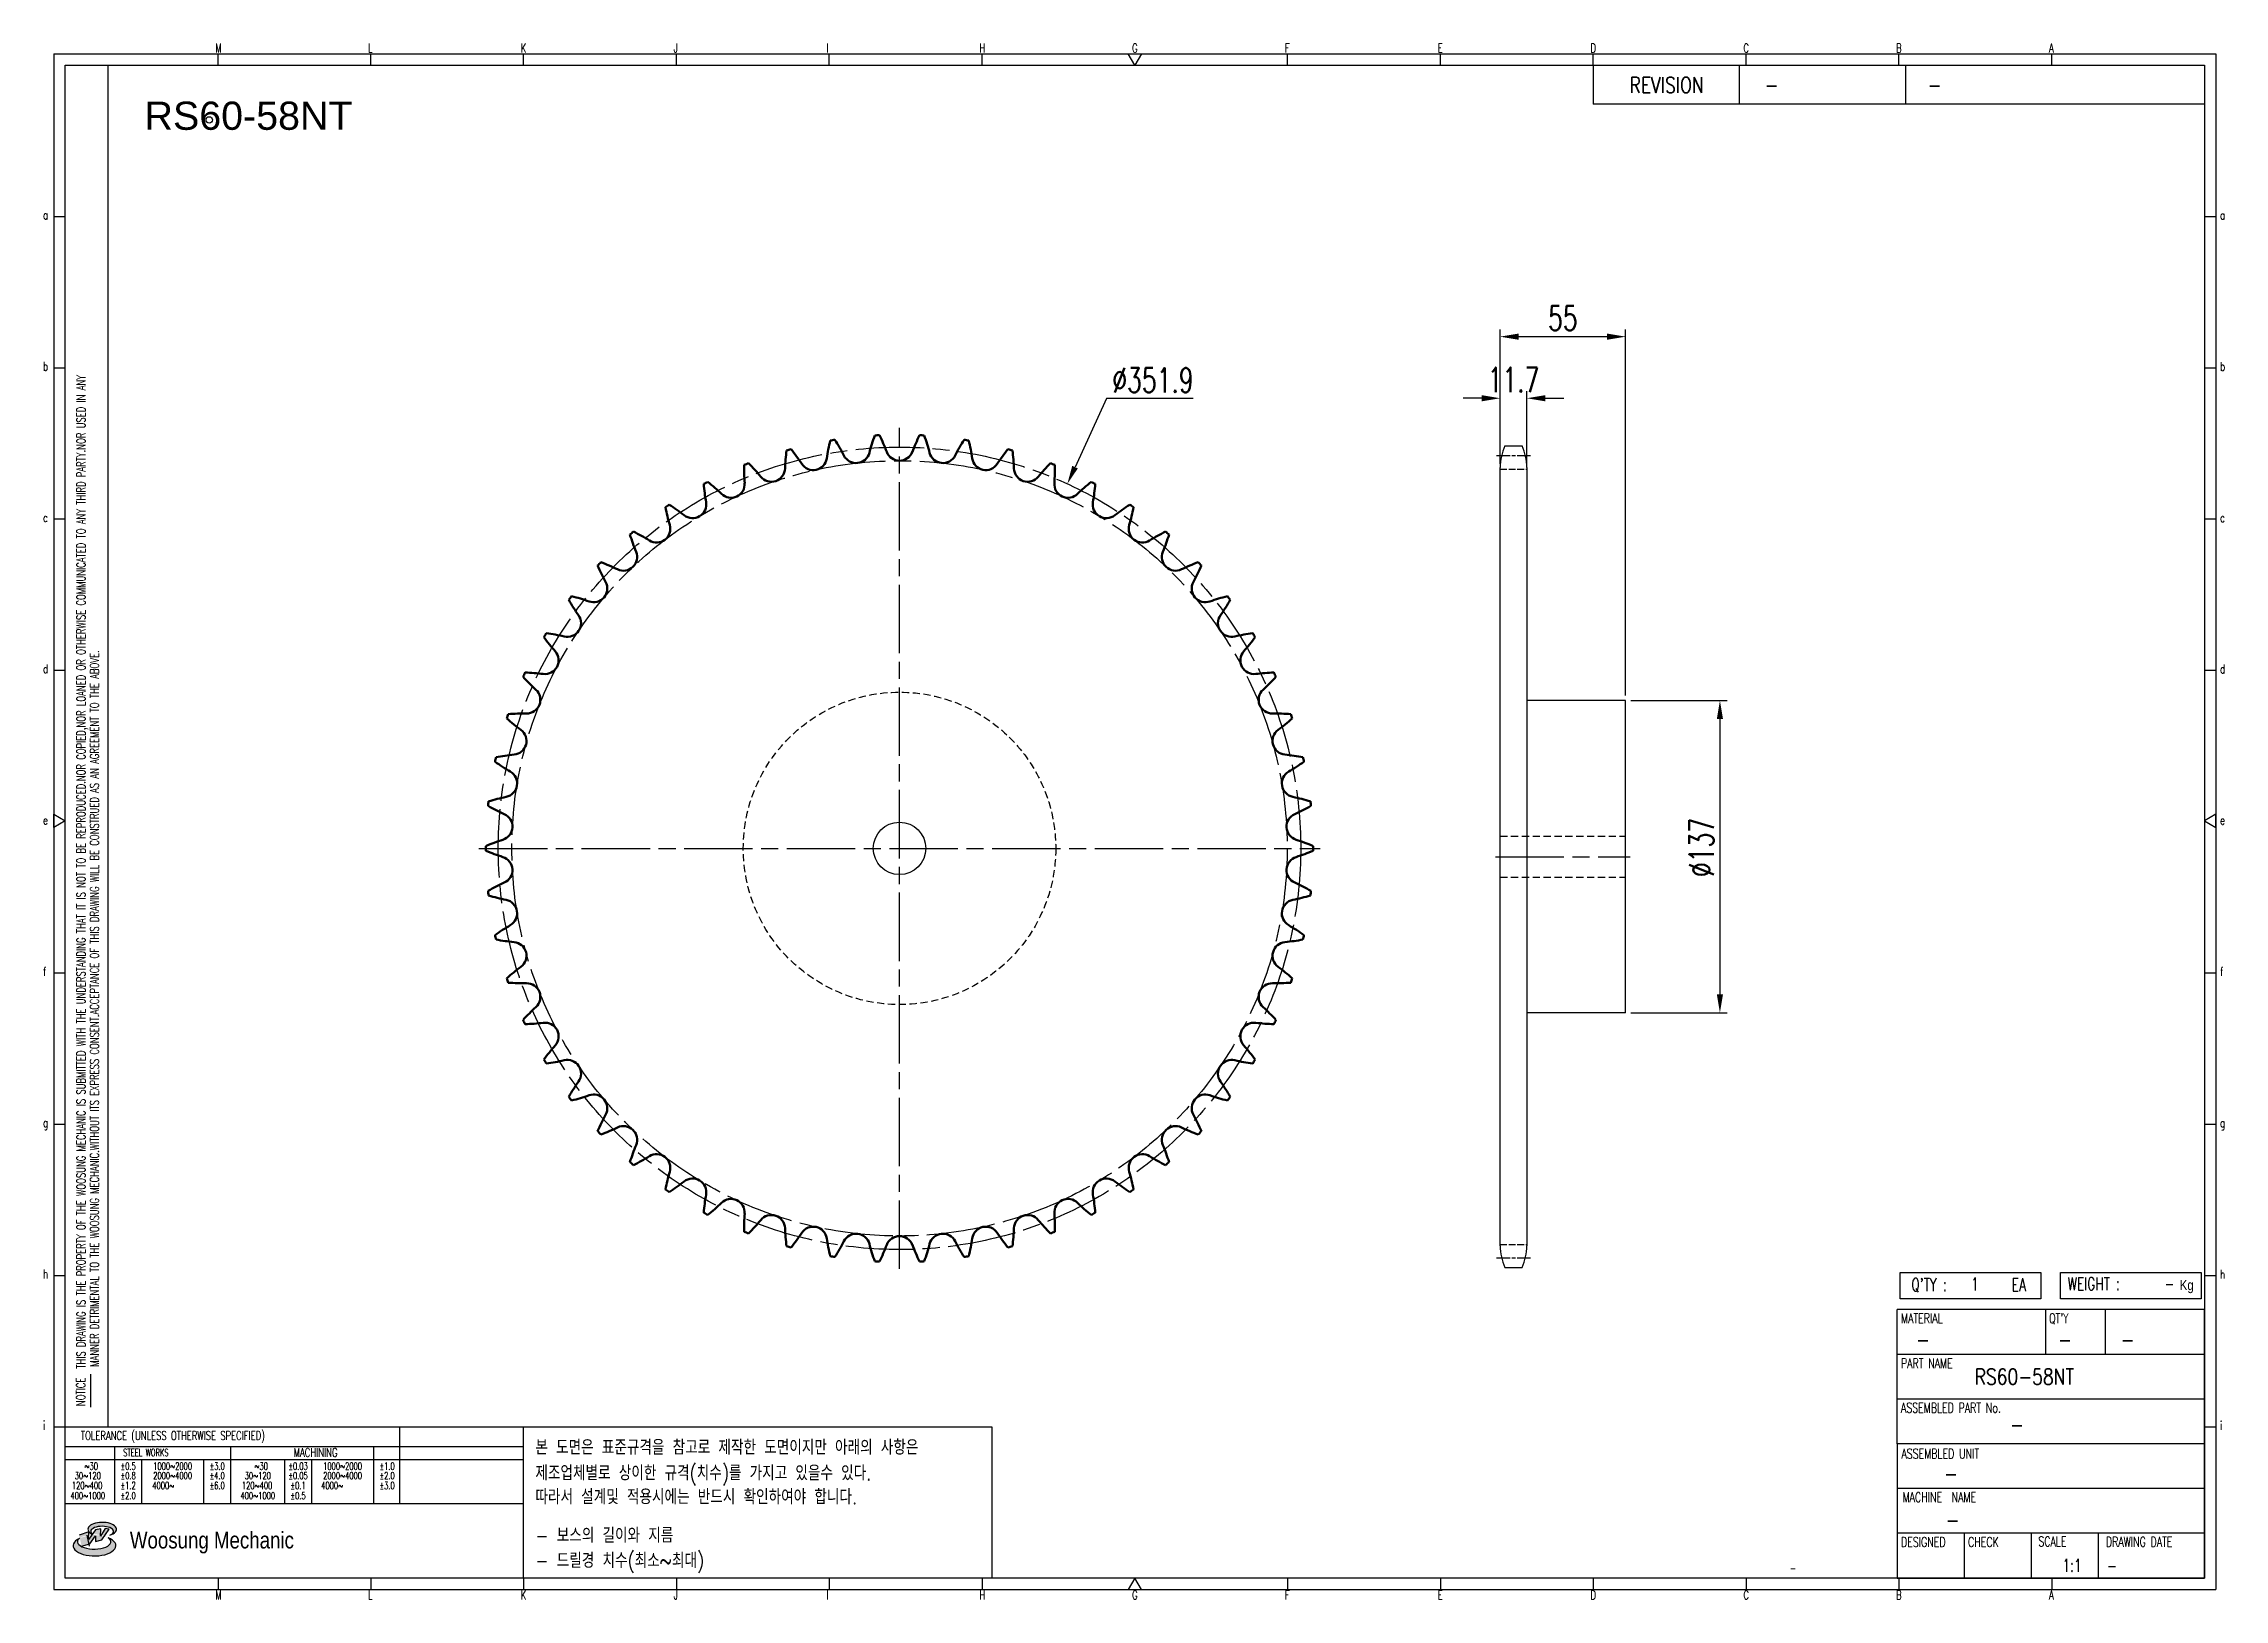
# Model space of a CAD drawing. Header units: millimetres. Extents: x 24038 to 24995, y 27 to 709.
import ezdxf
from ezdxf.enums import TextEntityAlignment as Align

# ---------------------------------------------------------------- set-up
doc = ezdxf.new("R2010")
doc.units = ezdxf.units.MM
for name, pattern in [('AM_ISO02W050', [7.5, 6, -1.5]), ('AM_ISO02W050x2', [3.75, 3, -0.75]), ('AM_ISO08W050', [18, 12, -1.5, 3, -1.5]), ('AM_ISO08W050x2', [9, 6, -0.75, 1.5, -0.75]), ('HIDDEN', [9.525, 6.35, -3.175])]:
    doc.linetypes.add(name, pattern=pattern)
for name, color, linetype, lineweight in [('AM_0N', 7, 'Continuous', 50), ('AM_3N', 6, 'AM_ISO02W050', 25), ('AM_7', 4, 'AM_ISO08W050', 25), ('AM_7N', 4, 'AM_ISO08W050', 25)]:
    doc.layers.add(name, color=color, linetype=linetype, lineweight=lineweight)
for name, color, linetype in [('HL', 2, 'HIDDEN'), ('S-DIM', 7, 'Continuous'), ('TITLE', 7, 'Continuous'), ('도면레이아웃', 7, 'Continuous')]:
    doc.layers.add(name, color=color, linetype=linetype)
doc.styles.add('HAN', font='ROMANS.shx', dxfattribs={"width": 0.7, "bigfont": 'whgtxt.shx'})
doc.styles.add('HKD_ST2', font='romans.shx', dxfattribs={"width": 0.7, "height": 4, "bigfont": '@extfont2.shx'})
doc.styles.add('HSG', font='SIMPLEX.shx', dxfattribs={"width": 0.7, "bigfont": 'HSG.shx'})
doc.styles.add('ROMANS', font='romans.shx', dxfattribs={"width": 0.7, "bigfont": 'whgtxt.shx'})
doc.styles.add('SLDTEXTSTYLE4', font='arial.ttf', dxfattribs={"width": 0.8})
doc.styles.get("Standard").update_dxf_attribs({"font": 'arial.ttf'})
doc.dimstyles.new('APP23', dxfattribs={"dimscale": 4.5, "dimtxt": 2.4, "dimasz": 1.8, "dimexe": 0.7, "dimexo": 0.5, "dimgap": 0.6, "dimtad": 1, "dimtoh": 1, "dimdec": 1, "dimrnd": 0.01, "dimzin": 9, "dimdsep": 46, "dimtxsty": 'HSG', "dimcen": 0, "dimclrd": 1, "dimclre": 1, "dimclrt": 256, "dimazin": 2, "dimtp": 1, "dimtm": 1, "dimtfac": 0.5, "dimtdec": 1, "dimtix": 1, "dimtofl": 0, "dimtmove": 0, "dimatfit": 3, "dimfxl": 0, "dimtvp": 1, "dimtolj": 2, "dimlwd": -1, "dimlwe": -1, "dimarcsym": 0})

# ---------------------------------------------------------------- blocks, each defined once
blk = doc.blocks.new('SUYWSHJH')
at = {"layer": '도면레이아웃'}
h = blk.add_hatch(color=10, dxfattribs=at)
h.paths.add_polyline_path([(1.544, 35.177), (1.554, 34.966), (1.779, 35.034), (2.054, 35.422), (1.908, 35.446), (1.728, 35.167), (1.741, 35.439), (1.547, 35.405), (1.292, 35.041), (1.295, 35.33), (0.943, 35.208), (1.03, 34.8), (1.336, 34.885)])
edge = h.paths.add_edge_path()
edge.add_ellipse((1.795, 35.421), major_axis=(-0.53, 0), ratio=0.487785, start_angle=122.36065, end_angle=403.39574)
edge.add_line((1.411, 35.244), (1.419, 35.261))
edge.add_ellipse((1.798, 35.344), major_axis=(-0.423, 0), ratio=0.444396, start_angle=131.58977, end_angle=386.19408, ccw=False)
edge = h.paths.add_edge_path()
edge.add_ellipse((1.512, 34.815), major_axis=(-0.793, 0), ratio=0.480113, start_angle=314.67633, end_angle=590.85213)
edge.add_ellipse((1.501, 34.958), major_axis=(-0.62, 0), ratio=0.43311, start_angle=331.7024, end_angle=574.42495, ccw=False)
for p, q in [((0, 90.118), (80.15, 90.118)), ((0, 90.118), (0, 33.191)), ((6.089, 89.693), (6.089, 90.118)), ((11.753, 89.693), (11.753, 90.118)), ((17.418, 89.693), (17.418, 90.118)), ((23.082, 89.693), (23.082, 90.118)), ((28.746, 89.693), (28.746, 90.118)), ((34.411, 89.693), (34.411, 90.118)), ((45.739, 89.693), (45.739, 90.118)), ((51.404, 89.693), (51.404, 90.118)), ((57.068, 89.693), (57.068, 90.118)), ((62.732, 89.693), (62.732, 90.118)), ((68.397, 89.693), (68.397, 90.118)), ((74.061, 89.693), (74.061, 90.118)), ((80.15, 90.118), (80.15, 33.191)), ((0, 84.085), (0.425, 84.085)), ((79.725, 84.085), (80.15, 84.085)), ((0, 78.478), (0.425, 78.478)), ((79.725, 78.478), (80.15, 78.478)), ((0, 72.87), (0.425, 72.87)), ((79.725, 72.87), (80.15, 72.87)), ((0, 67.262), (0.425, 67.262)), ((79.725, 67.262), (80.15, 67.262)), ((0, 56.047), (0.425, 56.047)), ((79.725, 56.047), (80.15, 56.047)), ((0, 50.439), (0.425, 50.439)), ((79.725, 50.439), (80.15, 50.439)), ((0, 44.832), (0.425, 44.832)), ((79.725, 44.832), (80.15, 44.832)), ((1.377, 39.947), (1.377, 41.174)), ((0, 39.224), (0.425, 39.224)), ((79.725, 39.224), (80.15, 39.224)), ((0, 33.191), (80.15, 33.191)), ((6.089, 33.616), (6.089, 33.191)), ((11.753, 33.616), (11.753, 33.191)), ((17.418, 33.616), (17.418, 33.191)), ((23.082, 33.616), (23.082, 33.191)), ((28.746, 33.616), (28.746, 33.191)), ((34.411, 33.616), (34.411, 33.191)), ((45.739, 33.616), (45.739, 33.191)), ((51.404, 33.616), (51.404, 33.191)), ((57.068, 33.616), (57.068, 33.191)), ((62.732, 33.616), (62.732, 33.191)), ((68.397, 33.616), (68.397, 33.191)), ((74.061, 33.616), (74.061, 33.191))]:
    blk.add_line(p, q)
at = {"color": 2}
for p, q in [((2.017, 39.224), (2.017, 89.693)), ((0.425, 39.224), (17.418, 39.224)), ((12.816, 39.224), (12.816, 36.382)), ((17.418, 33.616), (17.418, 39.224)), ((0.425, 38.487), (17.418, 38.487)), ((0.425, 38.012), (17.418, 38.012)), ((2.257, 38.487), (2.257, 36.382)), ((3.257, 38.012), (3.257, 36.382)), ((5.557, 38.012), (5.557, 36.382)), ((6.557, 38.5), (6.557, 36.382)), ((8.557, 38.012), (8.557, 36.382)), ((9.557, 38.026), (9.557, 36.382)), ((11.857, 38.487), (11.857, 36.382)), ((0.425, 36.382), (17.418, 36.382))]:
    blk.add_line(p, q, dxfattribs=at)
at = {"color": 6, "ltscale": 0.5}
for p, q in [((57.068, 89.693), (57.068, 88.246)), ((62.47, 89.693), (62.47, 88.246)), ((68.635, 89.693), (68.635, 88.246)), ((79.725, 88.246), (57.068, 88.246)), ((68.336, 38.59), (68.336, 43.563)), ((79.725, 43.563), (68.336, 43.563)), ((73.827, 43.563), (73.827, 41.905)), ((76.037, 43.563), (76.037, 41.905)), ((79.725, 38.59), (79.725, 43.563)), ((79.725, 41.905), (68.336, 41.905)), ((79.725, 40.248), (68.336, 40.248)), ((68.336, 38.59), (68.336, 33.616)), ((79.725, 38.59), (68.336, 38.59)), ((79.725, 33.616), (79.725, 38.59)), ((79.725, 36.932), (68.336, 36.932)), ((79.725, 35.274), (68.336, 35.274)), ((70.822, 33.616), (70.822, 35.274)), ((73.309, 33.616), (73.309, 35.274)), ((75.796, 33.616), (75.796, 35.274)), ((68.336, 33.616), (79.725, 33.616))]:
    blk.add_line(p, q, dxfattribs=at)
for points in [[(40.075, 89.693), (39.83, 90.118), (40.32, 90.118)], [(0.425, 89.693), (79.725, 89.693), (79.725, 33.616), (0.425, 33.616)], [(0.425, 61.679), (0, 61.433), (0, 61.924)], [(79.725, 61.679), (80.15, 61.433), (80.15, 61.924)], [(40.075, 33.616), (39.83, 33.191), (40.32, 33.191)]]:
    blk.add_lwpolyline(points, close=True)
at = {"layer": 'TITLE', "color": 20}
for p, q in [((68.449, 43.961), (68.449, 44.936)), ((68.449, 44.936), (73.654, 44.936)), ((73.654, 44.936), (73.654, 43.961)), ((74.39, 43.961), (74.39, 44.936)), ((74.39, 44.936), (79.595, 44.936)), ((79.595, 44.936), (79.595, 43.961)), ((73.654, 43.961), (68.449, 43.961)), ((79.595, 43.961), (74.39, 43.961))]:
    blk.add_line(p, q, dxfattribs=at)
at = {"layer": '도면레이아웃'}
for p, q in [((1.295, 35.33), (0.943, 35.208)), ((1.03, 34.8), (1.336, 34.885)), ((1.224, 35.208), (1.311, 34.8)), ((1.224, 35.208), (1.224, 35.208)), ((1.547, 35.405), (1.292, 35.041)), ((1.292, 35.041), (1.295, 35.33)), ((1.336, 34.885), (1.544, 35.177)), ((1.419, 35.261), (1.411, 35.244)), ((1.544, 35.177), (1.554, 34.966)), ((1.741, 35.439), (1.547, 35.405)), ((1.554, 34.966), (1.779, 35.034)), ((1.908, 35.446), (1.728, 35.167)), ((1.728, 35.167), (1.741, 35.439)), ((1.779, 35.034), (2.054, 35.422)), ((2.054, 35.422), (1.908, 35.446))]:
    blk.add_line(p, q, dxfattribs=at)
for centre, major_axis, ratio, start_param, end_param in [((1.795, 35.421), (-0.53, 0), 0.487785, 2.135596, 7.040584), ((1.512, 34.815), (-0.793, 0), 0.480113, 5.492138, 10.312315), ((1.501, 34.958), (-0.62, 0), 0.43311, 5.789299, 10.025607), ((1.798, 35.344), (-0.423, 0), 0.444396, 2.296675, 6.740358)]:
    blk.add_ellipse(centre, major_axis=major_axis, ratio=ratio, start_param=start_param, end_param=end_param, dxfattribs=at)
at = {"color": 4, "style": 'HKD_ST2', "width": 0.7}
for s, p in [('M', (5.988, 90.164)), ('L', (11.652, 90.164)), ('K', (17.316, 90.164)), ('J', (22.981, 90.164)), ('I', (28.645, 90.164)), ('H', (34.309, 90.164)), ('G', (39.974, 90.164)), ('F', (45.638, 90.164)), ('E', (51.302, 90.164)), ('D', (56.967, 90.164)), ('C', (62.631, 90.164)), ('B', (68.295, 90.164)), ('A', (73.96, 90.164)), ('a', (-0.395, 83.976)), ('a', (80.305, 83.97)), ('b', (-0.395, 78.368)), ('b', (80.305, 78.362)), ('c', (-0.395, 72.76)), ('c', (80.305, 72.754)), ('d', (-0.395, 67.153)), ('d', (80.305, 67.147)), ('e', (-0.395, 61.545)), ('e', (80.305, 61.539)), ('f', (-0.395, 55.937)), ('f', (80.305, 55.931)), ('g', (-0.395, 50.33)), ('g', (80.305, 50.324)), ('h', (-0.395, 44.722)), ('h', (80.305, 44.716)), ('i', (-0.395, 39.114)), ('i', (80.305, 39.108)), ('M', (5.988, 32.824)), ('L', (11.652, 32.824)), ('K', (17.316, 32.824)), ('J', (22.981, 32.824)), ('I', (28.645, 32.824)), ('H', (34.309, 32.824)), ('G', (39.974, 32.824)), ('F', (45.638, 32.824)), ('E', (51.302, 32.824)), ('D', (56.967, 32.824)), ('C', (62.631, 32.824)), ('B', (68.295, 32.824)), ('A', (73.96, 32.824))]:
    blk.add_text(s, height=0.326, dxfattribs=at).set_placement(p)
for s, height, style, width, p in [('REVISION', 0.5806, 'HAN', 0.8, (58.415, 88.664)), ('-', 0.581, 'HAN', 0.8, (63.426, 88.664)), ('-', 0.581, 'HAN', 0.8, (69.468, 88.664)), ("Q'TY : ", 0.4746, 'HKD_ST2', 0.7, (68.857, 44.253)), ('1', 0.475, 'HKD_ST2', 0.7, (71.071, 44.275)), ('EA', 0.4746, 'HKD_ST2', 0.7, (72.578, 44.253)), ('WEIGHT : ', 0.4746, 'HKD_ST2', 0.7, (74.65, 44.286)), ('-', 0.581, 'HAN', 0.8, (69.029, 42.157)), ('-', 0.581, 'HAN', 0.8, (74.289, 42.157)), ('-', 0.581, 'HAN', 0.8, (76.623, 42.157)), ('-', 0.581, 'HAN', 0.8, (72.515, 39.013)), ('-', 0.581, 'HAN', 0.8, (70.067, 37.189)), ('-', 0.581, 'HAN', 0.8, (70.126, 35.48)), ('1:1', 0.4746, 'HKD_ST2', 0.7, (74.458, 33.848)), ('-', 0.475, 'HKD_ST2', 0.7, (76.112, 33.837))]:
    blk.add_text(s, height=height, dxfattribs=dict(style=style, width=width)).set_placement(p)
at = {"color": 6, "style": 'HKD_ST2', "width": 0.7}
for s, p in [(' THIS DRAWING IS THE PROPERTY OF THE WOOSUNG MECHANIC IS SUBMITTED WITH THE UNDERSTANDING THAT IT IS NOT TO BE REPRODUCED.NOR COPIED,NOR LOANED OR OTHERWISE COMMUNICATED TO ANY THIRD PARTY.NOR USED IN ANY', (1.173, 41.217)), ('MANNER DETRIMENTAL TO THE WOOSUNG MECHANIC.WITHOUT ITS EXPRESS CONSENT.ACCEPTANCE OF THIS DRAWING WILL BE CONSTRUED AS AN AGREEMENT TO THE ABOVE.', (1.672, 41.447))]:
    blk.add_text(s, height=0.326266, rotation=90, dxfattribs=at).set_placement(p)
at = {"style": 'HKD_ST2', "width": 0.7}
blk.add_text('-', height=0.475, dxfattribs=at).set_placement((78.613, 44.286), align=Align.RIGHT)
at = {"color": 4, "style": 'HKD_ST2', "width": 0.7}
for s, height, p in [('MATERIAL', 0.3651, (68.474, 43.425)), ("QT'Y", 0.3651, (73.965, 43.425)), ('PART NAME', 0.3651, (68.474, 41.756)), ('ASSEMBLED PART No.', 0.36511, (68.474, 40.109)), ('ASSEMBLED UNIT', 0.36511, (68.49, 38.408)), ('MACHINE  NAME', 0.36511, (68.532, 36.794)), ('DESIGNED', 0.3651, (68.474, 35.136)), ('CHECK', 0.3651, (70.961, 35.136)), ('SCALE', 0.3651, (73.566, 35.153)), ('DRAWING DATE', 0.36511, (76.071, 35.141))]:
    blk.add_text(s, height=height, dxfattribs=at).set_placement(p, align=Align.TOP_LEFT)
at = {"style": 'HKD_ST2', "width": 0.7}
blk.add_text('NOTICE', height=0.3263, rotation=90, dxfattribs=at).set_placement((1.163, 39.988))
for s, height, style, width, p in [('TOLERANCE (UNLESS OTHERWISE SPECIFIED)', 0.32627, 'HKD_ST2', 0.7, (4.417, 38.896)), ('-', 0.326, 'ROMANS', 0.65, (64.469, 33.975))]:
    blk.add_text(s, height=height, dxfattribs=dict(style=style, width=width)).set_placement(p, align=Align.MIDDLE_CENTER)
at = {"color": 4, "style": 'HKD_ST2', "width": 0.7}
for s, height, p in [('STEEL WORKS', 0.26101, (3.416, 38.268)), ('MACHINING', 0.3263, (9.707, 38.27)), ('%%P0.5', 0.261, (2.757, 37.762)), ('%%P0.8', 0.261, (2.757, 37.411)), ('%%P3.0', 0.261, (6.057, 37.762)), ('%%P4.0', 0.261, (6.057, 37.411)), ('%%P0.03', 0.261, (9.057, 37.762)), ('%%P0.05', 0.261, (9.057, 37.411)), ('%%P1.0', 0.261, (12.357, 37.762)), ('%%P2.0', 0.261, (12.357, 37.411)), ('%%P1.2', 0.261, (2.757, 37.045)), ('%%P2.0', 0.261, (2.757, 36.67)), ('%%P6.0', 0.261, (6.057, 37.045)), ('%%P0.1', 0.261, (9.057, 37.045)), ('%%P0.5', 0.261, (9.057, 36.67)), ('%%P3.0', 0.261, (12.357, 37.045))]:
    blk.add_text(s, height=height, dxfattribs=at).set_placement(p, align=Align.MIDDLE)
for s, height, p in [('30%%126120', 0.261, (1.263, 37.411)), ('%%12630', 0.261, (1.389, 37.762)), ('2000%%1264000', 0.26101, (4.407, 37.411)), ('1000%%1262000', 0.26101, (4.407, 37.762)), ('30%%126120', 0.261, (7.563, 37.411)), ('%%12630', 0.261, (7.689, 37.762)), ('2000%%1264000', 0.26101, (10.707, 37.411)), ('1000%%1262000', 0.26101, (10.707, 37.762)), ('400%%1261000', 0.26101, (1.263, 36.67)), ('120%%126400', 0.26101, (1.237, 37.045)), ('4000%%126', 0.261, (4.061, 37.045)), ('400%%1261000', 0.26101, (7.563, 36.67)), ('120%%126400', 0.26101, (7.537, 37.045)), ('4000%%126', 0.261, (10.321, 37.045))]:
    blk.add_text(s, height=height, dxfattribs=at).set_placement(p, align=Align.MIDDLE_CENTER)
at = {"color": 1, "style": 'SLDTEXTSTYLE4', "width": 0.8}
blk.add_text('Woosung Mechanic', height=0.61957, dxfattribs=at).set_placement((2.822, 34.711))
at = {"layer": 'TITLE', "width": 0.8}
blk.add_text('Kg', height=0.3789, dxfattribs=at).set_placement((78.807, 44.286))
blk = doc.blocks.new('*D2')
at = {"layer": 'Defpoints', "color": 0, "transparency": 16777216}
for p in [(24688.81, 554), (24677.11, 522.94), (24688.81, 522.94)]:
    blk.add_point(p, dxfattribs=at)
at = {"layer": 'S-DIM', "color": 1, "transparency": 16777216}
for p, q in [((24677.11, 525.19), (24677.11, 557.15)), ((24688.81, 525.19), (24688.81, 557.15)), ((24669.01, 554), (24660.91, 554)), ((24696.91, 554), (24705.01, 554))]:
    blk.add_line(p, q, dxfattribs=at)
for points in [[(24669.01, 555.35), (24669.01, 552.65), (24677.11, 554)], [(24696.91, 555.35), (24696.91, 552.65), (24688.81, 554)]]:
    blk.add_solid(points, dxfattribs=at)
at = {"layer": 'S-DIM', "transparency": 16777216, "insert": (24682.96, 562.1), "char_height": 10.8, "attachment_point": 5, "style": 'HSG'}
blk.add_mtext('\\A2;11.7', dxfattribs=at)
blk = doc.blocks.new('*D3')
at = {"layer": 'Defpoints', "color": 0, "transparency": 16777216}
for p in [(24732.11, 581), (24677.11, 522.94), (24732.11, 421.46)]:
    blk.add_point(p, dxfattribs=at)
at = {"layer": 'S-DIM', "color": 1, "transparency": 16777216}
for p, q in [((24677.11, 525.19), (24677.11, 584.15)), ((24732.11, 423.71), (24732.11, 584.15)), ((24685.21, 581), (24724.01, 581))]:
    blk.add_line(p, q, dxfattribs=at)
for points in [[(24685.21, 582.35), (24685.21, 579.65), (24677.11, 581)], [(24724.01, 582.35), (24724.01, 579.65), (24732.11, 581)]]:
    blk.add_solid(points, dxfattribs=at)
at = {"layer": 'S-DIM', "transparency": 16777216, "insert": (24704.61, 589.1), "char_height": 10.8, "attachment_point": 5, "style": 'HSG'}
blk.add_mtext('\\A2;55', dxfattribs=at)
blk = doc.blocks.new('*D4')
at = {"layer": 'Defpoints', "color": 0, "transparency": 16777216}
for p in [(24732.11, 421.46), (24732.11, 284.46), (24773.49, 284.46)]:
    blk.add_point(p, dxfattribs=at)
at = {"layer": 'S-DIM', "color": 1, "transparency": 16777216}
for p, q in [((24734.36, 421.46), (24776.64, 421.46)), ((24773.49, 413.36), (24773.49, 292.56)), ((24734.36, 284.46), (24776.64, 284.46))]:
    blk.add_line(p, q, dxfattribs=at)
for points in [[(24772.14, 413.36), (24774.84, 413.36), (24773.49, 421.46)], [(24772.14, 292.56), (24774.84, 292.56), (24773.49, 284.46)]]:
    blk.add_solid(points, dxfattribs=at)
at = {"layer": 'S-DIM', "transparency": 16777216, "insert": (24765.39, 356.98), "char_height": 10.8, "attachment_point": 5, "rotation": 90, "style": 'HSG'}
blk.add_mtext('\\A2;%%c137', dxfattribs=at)

msp = doc.modelspace()

# ---------------------------------------------------------------- linework, layer by layer
for p, q in [((24679.19, 533.1), (24686.73, 533.1)), ((24677.11, 182.32), (24677.11, 523.6)), ((24688.81, 523.6), (24688.81, 182.32)), ((24732.11, 421.46), (24688.81, 421.46)), ((24732.11, 284.46), (24732.11, 421.46)), ((24732.11, 284.46), (24688.81, 284.46)), ((24679.19, 172.82), (24686.73, 172.82))]:
    msp.add_line(p, q)
at = {"color": 4}
msp.add_lwpolyline([(24248.9, 103.02), (24454.27, 103.02), (24454.27, 36.68), (24248.9, 36.68)], close=True, dxfattribs=at)
for centre, radius in [((24111.05, 676.01), 1.43), ((24413.73, 356.62), 11.5)]:
    msp.add_circle(centre, radius)
for centre, start, end in [((24699.81, 523.6), 155.25994, 180), ((24666.11, 523.6), 0, 24.74006), ((24699.81, 182.32), 180, 204.74006), ((24666.11, 182.32), 335.25994, 0)]:
    msp.add_arc(centre, 22.7, start, end)
at = {"layer": 'AM_0N'}
for centre, radius, start, end in [((24413.73, 356.62), 181.39, 98.98642, 99.63427), ((24312.92, 489.95), 85.75, 26.98276, 32.31371), ((24483.51, 508.5), 85.75, 160.10009, 165.43103), ((24413.73, 356.62), 181.39, 92.77952, 93.42737), ((24327.93, 500.06), 85.75, 20.77586, 26.10681), ((24499.53, 500.06), 85.75, 153.89319, 159.22414), ((24413.73, 356.62), 181.39, 86.57263, 87.22048), ((24343.94, 508.5), 85.75, 14.56897, 19.89991), ((24514.53, 489.95), 85.75, 147.68629, 153.01724), ((24413.73, 356.62), 181.39, 80.36573, 81.01358), ((24449.23, 519.95), 85.75, 172.51388, 177.84483), ((24413.73, 356.62), 181.39, 105.19332, 105.84117), ((24299.1, 478.27), 85.75, 33.18966, 38.5206), ((24375.89, 528.5), 6.01, 213.18966, 351.63793), ((24466.68, 515.15), 85.75, 166.30698, 171.63793), ((24394.7, 531.58), 6.01, 206.98276, 345.43103), ((24413.73, 532.61), 6.01, 200.77586, 339.22414), ((24432.76, 531.58), 6.01, 194.56897, 333.01724), ((24360.77, 515.15), 85.75, 8.36207, 13.69302), ((24451.56, 528.5), 6.01, 188.36207, 326.81034), ((24528.36, 478.27), 85.75, 141.4794, 146.81034), ((24413.73, 356.62), 181.39, 74.15883, 74.80668), ((24378.22, 519.95), 85.75, 2.15517, 7.48612), ((24413.73, 356.62), 181.39, 117.60711, 118.25496), ((24275.63, 450.78), 85.75, 45.60345, 50.9344), ((24339.83, 516.35), 6.01, 225.60345, 4.05172), ((24431.37, 522.83), 85.75, 178.72077, 184.05172), ((24413.73, 356.62), 181.39, 111.40021, 112.04806), ((24286.62, 465.16), 85.75, 39.39655, 44.7275), ((24357.53, 523.4), 6.01, 219.39655, 357.84483), ((24469.92, 523.4), 6.01, 182.15517, 320.60345), ((24540.84, 465.16), 85.75, 135.2725, 140.60345), ((24413.73, 356.62), 181.39, 67.95194, 68.59979), ((24487.63, 516.35), 6.01, 175.94828, 314.39655), ((24396.09, 522.83), 85.75, 355.94828, 1.27923), ((24551.83, 450.78), 85.75, 129.0656, 134.39655), ((24413.73, 356.62), 181.39, 61.74504, 62.39289), ((24413.73, 356.62), 181.39, 123.81401, 124.46186), ((24266.26, 435.3), 85.75, 51.81034, 57.14129), ((24322.99, 507.42), 6.01, 231.81034, 10.25862), ((24413.29, 523.77), 85.75, 184.92767, 190.25862), ((24504.46, 507.42), 6.01, 169.74138, 308.18966), ((24414.16, 523.77), 85.75, 349.74138, 355.07233), ((24561.2, 435.3), 85.75, 122.85871, 128.18966), ((24413.73, 356.62), 181.39, 55.53814, 56.18599), ((24307.22, 496.73), 6.01, 238.01724, 16.46552), ((24395.22, 522.74), 85.75, 191.13457, 196.46552), ((24520.24, 496.73), 6.01, 163.53448, 301.98276), ((24432.23, 522.74), 85.75, 343.53448, 348.86543), ((24413.73, 356.62), 181.39, 130.0209, 130.66875), ((24377.37, 519.76), 85.75, 197.34146, 202.67241), ((24258.61, 418.89), 85.75, 58.01724, 63.34819), ((24568.84, 418.89), 85.75, 116.65181, 121.98276), ((24450.08, 519.76), 85.75, 337.32759, 342.65854), ((24413.73, 356.62), 181.39, 49.33125, 49.9791), ((24413.73, 356.62), 181.39, 136.2278, 136.87565), ((24359.94, 514.88), 85.75, 203.54836, 208.87931), ((24252.79, 401.76), 85.75, 64.22414, 69.55509), ((24292.69, 484.39), 6.01, 244.22414, 22.67241), ((24534.76, 484.39), 6.01, 157.32759, 295.77586), ((24574.66, 401.76), 85.75, 110.44491, 115.77586), ((24467.51, 514.88), 85.75, 331.12069, 336.45164), ((24413.73, 356.62), 181.39, 43.12435, 43.7722), ((24279.59, 470.56), 6.01, 250.43103, 28.87931), ((24547.86, 470.56), 6.01, 151.12069, 289.56897), ((24413.73, 356.62), 181.39, 142.4347, 143.08254), ((24343.15, 508.13), 85.75, 209.75526, 215.08621), ((24248.85, 384.09), 85.75, 70.43103, 75.76198), ((24578.6, 384.09), 85.75, 104.23802, 109.56897), ((24484.31, 508.13), 85.75, 324.91379, 330.24474), ((24413.73, 356.62), 181.39, 36.91746, 37.5653), ((24413.73, 356.62), 181.39, 148.64159, 149.28944), ((24246.85, 366.1), 85.75, 76.63793, 81.96888), ((24268.06, 455.39), 6.01, 256.63793, 35.08621), ((24559.4, 455.39), 6.01, 144.91379, 283.36207), ((24580.6, 366.1), 85.75, 98.03112, 103.36207), ((24413.73, 356.62), 181.39, 30.71056, 31.35841), ((24258.23, 439.06), 6.01, 262.84483, 41.2931), ((24327.18, 499.61), 85.75, 215.96215, 221.2931), ((24569.22, 439.06), 6.01, 138.7069, 277.15517), ((24500.27, 499.61), 85.75, 318.7069, 324.03785), ((24413.73, 356.62), 181.39, 154.84849, 155.49634), ((24312.23, 489.42), 85.75, 222.16905, 227.5), ((24246.8, 348), 85.75, 82.84483, 88.17578), ((24580.65, 348), 85.75, 91.82422, 97.15517), ((24515.23, 489.42), 85.75, 312.5, 317.83095), ((24413.73, 356.62), 181.39, 24.50366, 25.15151), ((24250.23, 421.76), 6.01, 269.05172, 47.5), ((24577.22, 421.76), 6.01, 132.5, 270.94828), ((24413.73, 356.62), 181.39, 161.05539, 161.70323), ((24298.46, 477.67), 85.75, 228.37595, 233.7069), ((24248.71, 330.01), 85.75, 89.05172, 94.38267), ((24578.74, 330.01), 85.75, 85.61733, 90.94828), ((24528.99, 477.67), 85.75, 306.2931, 311.62405), ((24413.73, 356.62), 181.39, 18.29677, 18.94461), ((24244.15, 403.7), 6.01, 275.25862, 53.7069), ((24583.31, 403.7), 6.01, 126.2931, 264.74138), ((24413.73, 356.62), 181.39, 167.26228, 167.91013), ((24286.05, 464.49), 85.75, 234.58284, 239.91379), ((24252.56, 312.32), 85.75, 95.25862, 100.58957), ((24574.9, 312.32), 85.75, 79.41043, 84.74138), ((24541.4, 464.49), 85.75, 300.08621, 305.41716), ((24413.73, 356.62), 181.39, 12.08987, 12.73772), ((24240.05, 385.09), 6.01, 281.46552, 59.91379), ((24587.4, 385.09), 6.01, 120.08621, 258.53448), ((24413.73, 356.62), 181.39, 173.46918, 174.11703), ((24275.14, 450.06), 85.75, 240.78974, 246.12069), ((24258.29, 295.16), 85.75, 101.46552, 106.79647), ((24569.16, 295.16), 85.75, 73.20353, 78.53448), ((24552.32, 450.06), 85.75, 293.87931, 299.21026), ((24413.73, 356.62), 181.39, 5.88297, 6.53082), ((24237.99, 366.15), 6.01, 287.67241, 66.12069), ((24589.46, 366.15), 6.01, 113.87931, 252.32759), ((24413.73, 356.62), 181.39, 179.67608, 180.32392), ((24265.85, 278.71), 85.75, 107.67241, 113.00336), ((24265.85, 434.53), 85.75, 246.99664, 252.32759), ((24561.61, 278.71), 85.75, 66.99664, 72.32759), ((24561.61, 434.53), 85.75, 287.67241, 293.00336), ((24413.73, 356.62), 181.39, 359.67608, 0.32392), ((24237.99, 347.09), 6.01, 293.87931, 72.32759), ((24589.46, 347.09), 6.01, 107.67241, 246.12069), ((24275.14, 263.18), 85.75, 113.87931, 119.21026), ((24413.73, 356.62), 181.39, 185.88297, 186.53082), ((24258.29, 418.08), 85.75, 253.20353, 258.53448), ((24569.16, 418.08), 85.75, 281.46552, 286.79647), ((24552.32, 263.18), 85.75, 60.78974, 66.12069), ((24413.73, 356.62), 181.39, 353.46918, 354.11703), ((24240.05, 328.15), 6.01, 300.08621, 78.53448), ((24587.4, 328.15), 6.01, 101.46552, 239.91379), ((24286.05, 248.74), 85.75, 120.08621, 125.41716), ((24413.73, 356.62), 181.39, 192.08987, 192.73772), ((24252.56, 400.92), 85.75, 259.41043, 264.74138), ((24574.9, 400.92), 85.75, 275.25862, 280.58957), ((24541.4, 248.74), 85.75, 54.58284, 59.91379), ((24413.73, 356.62), 181.39, 347.26228, 347.91013), ((24244.15, 309.53), 6.01, 306.2931, 84.74138), ((24583.31, 309.53), 6.01, 95.25862, 233.7069), ((24298.46, 235.57), 85.75, 126.2931, 131.62405), ((24413.73, 356.62), 181.39, 198.29677, 198.94461), ((24248.71, 383.23), 85.75, 265.61733, 270.94828), ((24250.23, 291.48), 6.01, 312.5, 90.94828), ((24577.22, 291.48), 6.01, 89.05172, 227.5), ((24578.74, 383.23), 85.75, 269.05172, 274.38267), ((24528.99, 235.57), 85.75, 48.37595, 53.7069), ((24413.73, 356.62), 181.39, 341.05539, 341.70323), ((24312.23, 223.82), 85.75, 132.5, 137.83095), ((24515.23, 223.82), 85.75, 42.16905, 47.5), ((24413.73, 356.62), 181.39, 204.50366, 205.15151), ((24246.8, 365.23), 85.75, 271.82422, 277.15517), ((24258.23, 274.18), 6.01, 318.7069, 97.15517), ((24569.22, 274.18), 6.01, 82.84483, 221.2931), ((24580.65, 365.23), 85.75, 262.84483, 268.17578), ((24413.73, 356.62), 181.39, 334.84849, 335.49634), ((24327.18, 213.62), 85.75, 138.7069, 144.03785), ((24500.27, 213.62), 85.75, 35.96215, 41.2931), ((24413.73, 356.62), 181.39, 210.71056, 211.35841), ((24246.85, 347.13), 85.75, 278.03112, 283.36207), ((24268.06, 257.85), 6.01, 324.91379, 103.36207), ((24559.4, 257.85), 6.01, 76.63793, 215.08621), ((24580.6, 347.13), 85.75, 256.63793, 261.96888), ((24413.73, 356.62), 181.39, 328.64159, 329.28944), ((24343.15, 205.1), 85.75, 144.91379, 150.24474), ((24279.59, 242.68), 6.01, 331.12069, 109.56897), ((24547.86, 242.68), 6.01, 70.43103, 208.87931), ((24484.31, 205.1), 85.75, 29.75526, 35.08621), ((24413.73, 356.62), 181.39, 216.91746, 217.5653), ((24248.85, 329.15), 85.75, 284.23802, 289.56897), ((24359.94, 198.36), 85.75, 151.12069, 156.45164), ((24467.51, 198.36), 85.75, 23.54836, 28.87931), ((24578.6, 329.15), 85.75, 250.43103, 255.76198), ((24413.73, 356.62), 181.39, 322.4347, 323.08254), ((24413.73, 356.62), 181.39, 223.12435, 223.7722), ((24252.79, 311.48), 85.75, 290.44491, 295.77586), ((24292.69, 228.85), 6.01, 337.32759, 115.77586), ((24534.76, 228.85), 6.01, 64.22414, 202.67241), ((24574.66, 311.48), 85.75, 244.22414, 249.55509), ((24413.73, 356.62), 181.39, 316.2278, 316.87565), ((24377.37, 193.47), 85.75, 157.32759, 162.65854), ((24258.61, 294.35), 85.75, 296.65181, 301.98276), ((24307.22, 216.51), 6.01, 343.53448, 121.98276), ((24520.24, 216.51), 6.01, 58.01724, 196.46552), ((24568.84, 294.35), 85.75, 238.01724, 243.34819), ((24450.08, 193.47), 85.75, 17.34146, 22.67241), ((24413.73, 356.62), 181.39, 229.33125, 229.9791), ((24395.22, 190.5), 85.75, 163.53448, 168.86543), ((24266.26, 277.94), 85.75, 302.85871, 308.18966), ((24322.99, 205.82), 6.01, 349.74138, 128.18966), ((24504.46, 205.82), 6.01, 51.81034, 190.25862), ((24561.2, 277.94), 85.75, 231.81034, 237.14129), ((24432.23, 190.5), 85.75, 11.13457, 16.46552), ((24413.73, 356.62), 181.39, 310.0209, 310.66875), ((24413.73, 356.62), 181.39, 235.53814, 236.18599), ((24413.29, 189.47), 85.75, 169.74138, 175.07233), ((24275.63, 262.46), 85.75, 309.0656, 314.39655), ((24339.83, 196.89), 6.01, 355.94828, 134.39655), ((24487.63, 196.89), 6.01, 45.60345, 184.05172), ((24551.83, 262.46), 85.75, 225.60345, 230.9344), ((24414.16, 189.47), 85.75, 4.92767, 10.25862), ((24413.73, 356.62), 181.39, 303.81401, 304.46186), ((24413.73, 356.62), 181.39, 241.74504, 242.39289), ((24431.37, 190.41), 85.75, 175.94828, 181.27923), ((24286.62, 248.08), 85.75, 315.2725, 320.60345), ((24357.53, 189.84), 6.01, 2.15517, 140.60345), ((24469.92, 189.84), 6.01, 39.39655, 177.84483), ((24540.84, 248.08), 85.75, 219.39655, 224.7275), ((24396.09, 190.41), 85.75, 358.72077, 4.05172), ((24413.73, 356.62), 181.39, 297.60711, 298.25496), ((24413.73, 356.62), 181.39, 247.95194, 248.59979), ((24449.23, 193.29), 85.75, 182.15517, 187.48612), ((24413.73, 356.62), 181.39, 254.15883, 254.80668), ((24299.1, 234.97), 85.75, 321.4794, 326.81034), ((24375.89, 184.74), 6.01, 8.36207, 146.81034), ((24466.68, 198.08), 85.75, 188.36207, 193.69302), ((24312.92, 223.29), 85.75, 327.68629, 333.01724), ((24394.7, 181.65), 6.01, 14.56897, 153.01724), ((24483.51, 204.74), 85.75, 194.56897, 199.89991), ((24327.93, 213.17), 85.75, 333.89319, 339.22414), ((24413.73, 180.62), 6.01, 20.77586, 159.22414), ((24499.53, 213.17), 85.75, 200.77586, 206.10681), ((24343.94, 204.74), 85.75, 340.10009, 345.43103), ((24432.76, 181.65), 6.01, 26.98276, 165.43103), ((24514.53, 223.29), 85.75, 206.98276, 212.31371), ((24360.77, 198.08), 85.75, 346.30698, 351.63793), ((24451.56, 184.74), 6.01, 33.18966, 171.63793), ((24528.36, 234.97), 85.75, 213.18966, 218.5206), ((24413.73, 356.62), 181.39, 285.19332, 285.84117), ((24378.22, 193.29), 85.75, 352.51388, 357.84483), ((24413.73, 356.62), 181.39, 291.40021, 292.04806), ((24413.73, 356.62), 181.39, 260.36573, 261.01358), ((24413.73, 356.62), 181.39, 266.57263, 267.22048), ((24413.73, 356.62), 181.39, 272.77952, 273.42737), ((24413.73, 356.62), 181.39, 278.98642, 279.63427)]:
    msp.add_arc(centre, radius, start, end, dxfattribs=at)
at = {"layer": 'AM_3N', "linetype": 'AM_ISO02W050x2'}
for p, q in [((24677.11, 522.94), (24688.81, 522.94)), ((24677.11, 182.98), (24688.81, 182.98))]:
    msp.add_line(p, q, dxfattribs=at)
at = {"layer": 'AM_7', "linetype": 'AM_ISO08W050x2', "ltscale": 5}
for p, q in [((24413.73, 172.23), (24413.73, 541.01)), ((24229.33, 356.62), (24598.12, 356.62)), ((24675.11, 352.96), (24734.11, 352.96))]:
    msp.add_line(p, q, dxfattribs=at)
for radius in [175.94, 169.98]:
    msp.add_circle((24413.73, 356.62), radius, dxfattribs=at)
at = {"layer": 'AM_7N', "linetype": 'AM_ISO08W050x2'}
for p, q in [((24675.55, 528.9), (24690.37, 528.9)), ((24675.55, 177.02), (24690.37, 177.02))]:
    msp.add_line(p, q, dxfattribs=at)
at = {"layer": 'HL', "ltscale": 0.5}
for p, q in [((24677.11, 361.96), (24732.11, 361.96)), ((24677.11, 343.96), (24732.11, 343.96))]:
    msp.add_line(p, q, dxfattribs=at)
msp.add_circle((24413.73, 356.62), 68.5, dxfattribs=at)
at = {"layer": 'S-DIM', "color": 1}
for p, q in [((24504.52, 553.82), (24490.69, 523.79)), ((24542.5, 553.82), (24504.52, 553.82))]:
    msp.add_line(p, q, dxfattribs=at)
msp.add_solid([(24489.47, 524.35), (24491.92, 523.22), (24487.31, 516.43)], dxfattribs=at)

# ---------------------------------------------------------------- block references
at = {"xscale": 11.82992698220907, "yscale": 11.82992698220907, "zscale": 11.82992698220907}
msp.add_blockref('SUYWSHJH', (24042.85, -361), dxfattribs=at)

# ---------------------------------------------------------------- texts
at = {"color": 2}
msp.add_text('RS60-58NT', height=12.361, dxfattribs=at).set_placement((24082.68, 671.7))
at = {"style": 'HAN', "width": 0.8}
msp.add_text('RS60-58NT', height=6.869, dxfattribs=at).set_placement((24885.22, 121.5))
at = {"color": 4, "style": 'HAN', "width": 0.8}
for s, p in [('본 도면은 표준규격을 참고로 제작한 도면이지만 아래의 사항은', (24254.05, 90.74)), ('제조업체별로 상이한 규격(치수)를 가지고 있을수 있다.', (24254.05, 79.48)), ('따라서 설계및 적용시에는 반드시 확인하여야 합니다.', (24254.05, 69.02)), ('- 보스의 길이와 지름', (24254.05, 52.16)), ('- 드릴경 치수(최소~최대)', (24254.05, 41.1))]:
    msp.add_text(s, height=6.4989, dxfattribs=at).set_placement(p)
at = {"layer": 'S-DIM', "insert": (24524.86, 561.92), "char_height": 10.8, "attachment_point": 5, "style": 'HSG'}
msp.add_mtext('\\A2;∅351.9', dxfattribs=at)

# ---------------------------------------------------------------- dimensions: what is measured, and where the dimension line sits
at = {"layer": 'S-DIM'}
dim = msp.add_linear_dim(base=(24732.11, 581), p1=(24677.11, 522.94), p2=(24732.11, 421.46), dimstyle='APP23', dxfattribs=at)
dim.commit()
dim.dimension.update_dxf_attribs({"geometry": '*D3', "text_midpoint": (24704.61, 589.1)})
dim = msp.add_linear_dim(base=(24688.81, 554), p1=(24677.11, 522.94), p2=(24688.81, 522.94), dimstyle='APP23', dxfattribs=at)
dim.commit()
dim.dimension.update_dxf_attribs({"geometry": '*D2', "text_midpoint": (24682.96, 554), "dimtype": 128})
dim = msp.add_linear_dim(base=(24773.49, 284.46), p1=(24732.11, 421.46), p2=(24732.11, 284.46), angle=90, text='%%c<>', dimstyle='APP23', dxfattribs=at)
dim.commit()
dim.dimension.update_dxf_attribs({"geometry": '*D4', "text_midpoint": (24773.49, 356.98), "dimtype": 128})

doc.saveas('drawing.dxf')
